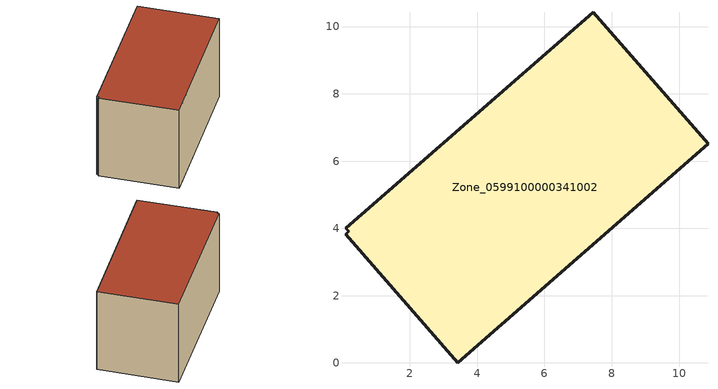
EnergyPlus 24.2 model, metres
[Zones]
Zone_0599100000341002
 floor ground (C_G): 0.09,3.83 0.18,3.91 0.09,4.01 7.46,10.43 10.86,6.52 3.43,0 z0
 wall outside (C_F): 3.43,0 10.86,6.52 7.46,10.43 0.09,4.01 0.18,3.91 0.09,3.83 3.43,0 z0:5.83
 roof outside (C_R): 0.18,3.91 0.09,3.83 3.43,0 10.86,6.52 7.46,10.43 0.09,4.01 z5.83
[BUILDING]
Pand.0599100000341002: North Axis=0; Terrain=City; Loads Convergence Tolerance Value=0.04; Temperature Convergence Tolerance Value=0.4; Solar Distribution=FullExterior; Maximum Number of Warmup Days=25; Minimum Number of Warmup Days=1
[Site:Location]
Rotterdam.The.Hague.AP_ZH_NLD Design_Conditions: Latitude=51.96; Longitude=4.45; Time Zone=1; Elevation=-4.5
[SITE:GROUNDTEMPERATURE:BUILDINGSURFACE]
18, 18, 18, 18, 18, 18, 18, 18, 18, 18, 18, 18
[MATERIAL] Thermal Absorptance=0.9; Solar Absorptance=0.7; Visible Absorptance=0.7
Name | Roughness | Thickness | Conductivity | Density | Specific Heat
G.TI.1992-2005 | MediumSmooth | 0.15 | 0.06 | 540 | 1210
F.TI.1992-2005 | Rough | 0.3 | 0.12 | 1920 | 840
R.TI.1992-2005 | MediumRough | 0.2 | 0.08 | 1500 | 1000
[CONSTRUCTION]
C_G: G.TI.1992-2005
C_F: F.TI.1992-2005
C_R: R.TI.1992-2005
[ZONE]
Zone_0599100000341002: Type=1; Multiplier=1; Ceiling Height=Autocalculate; Volume=Autocalculate; Floor Area=autocalculate; Part of Total Floor Area=Yes
[ZONEINFILTRATION:DESIGNFLOWRATE]
Infil_Zone_0599100000341002: Zone or ZoneList or Space or SpaceList=Zone_0599100000341002; Schedule=AlwaysOn; Design Flow Rate Calculation Method=Flow/Area; Flow Rate per Floor Area=0.0015; Constant Term Coefficient=1; Temperature Term Coefficient=0; Velocity Term Coefficient=0; Velocity Squared Term Coefficient=0
[HVACTEMPLATE:ZONE:IDEALLOADSAIRSYSTEM]
Zone_0599100000341002: Maximum Heating Supply Air Temperature=50; Minimum Cooling Supply Air Temperature=13; Maximum Heating Supply Air Humidity Ratio=0.0156; Minimum Cooling Supply Air Humidity Ratio=0.0077; Heating Limit=NoLimit; Cooling Limit=NoLimit; Dehumidification Control Type=ConstantSensibleHeatRatio; Cooling Sensible Heat Ratio=0.7; Dehumidification Setpoint=60; Humidification Control Type=None; Humidification Setpoint=30; Outdoor Air Method=None; Outdoor Air Flow Rate per Person=0.00944; Outdoor Air Flow Rate per Zone Floor Area=0; Outdoor Air Flow Rate per Zone=0; Demand Controlled Ventilation Type=None; Outdoor Air Economizer Type=NoEconomizer; Heat Recovery Type=None; Sensible Heat Recovery Effectiveness=0.7; Latent Heat Recovery Effectiveness=0.65
[ZONECONTROL:THERMOSTAT]
ThermostatControl_Zone_0599100000341002: Zone or ZoneList=Zone_0599100000341002; Control Type Schedule=DualSetpointControlType; Control 1=Thermostat_Zone_0599100000341002; Temperature Difference Between Cutout And Setpoint=0
[THERMOSTATSETPOINT:DUALSETPOINT]
Thermostat_Zone_0599100000341002: Heating Setpoint Temperature Schedule=HeatingSetpoint_Zone_0599100000341002; Cooling Setpoint Temperature Schedule=CoolingSetpoint_Zone_0599100000341002
[SCHEDULE:COMPACT]
HeatingSetpoint_Zone_0599100000341002: Through: 12/31, For: AllDays, Until: 24:00, 21
CoolingSetpoint_Zone_0599100000341002: Through: 12/31, For: AllDays, Until: 24:00, 24
DualSetpointControlType: Through: 12/31, For: AllDays, Until: 24:00, 4
AlwaysOn: Through: 12/31, For: AllDays, Until: 24:00, 1
